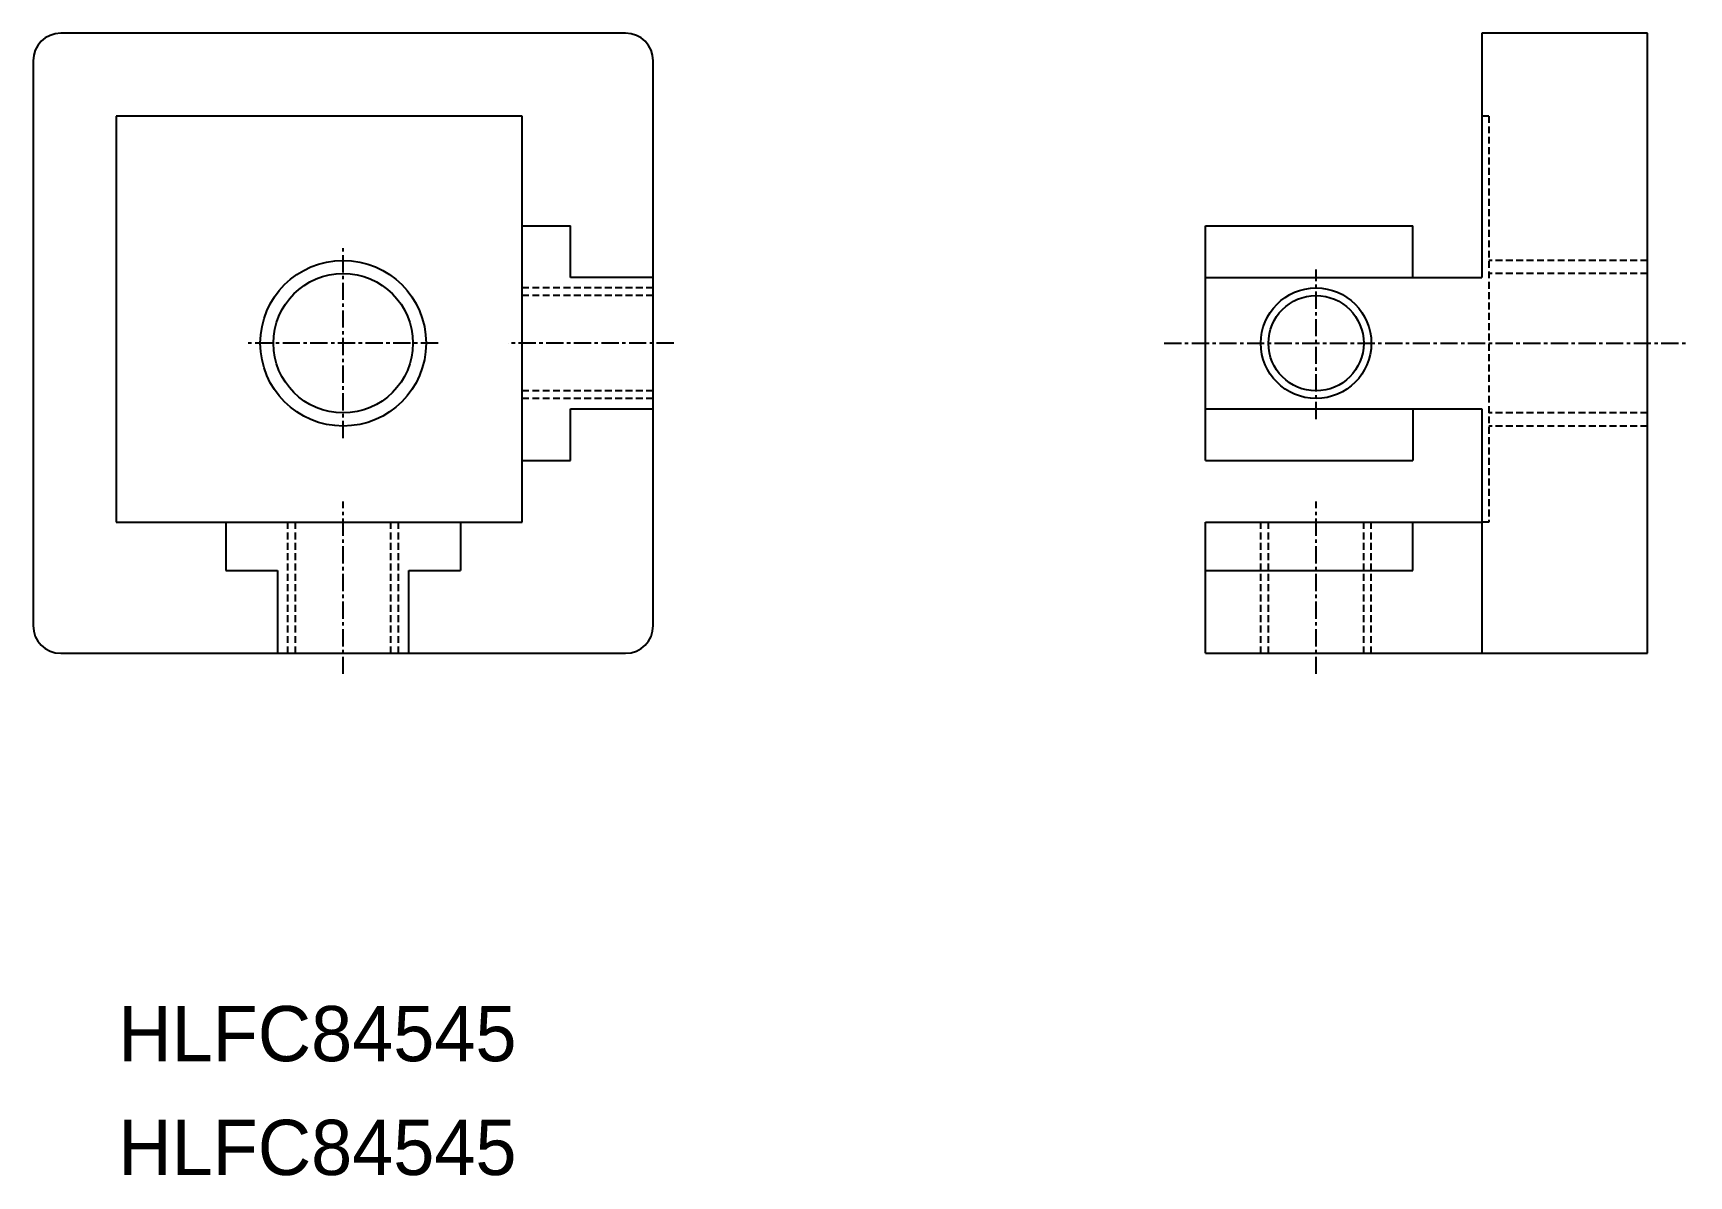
# Model space of a CAD drawing. Extents: x -6 to 114, y 0 to 83.
import ezdxf

# ---------------------------------------------------------------- set-up
doc = ezdxf.new("R2010")
doc.units = 0
doc.linetypes.add('CENTER', pattern=[2, 1.25, -0.25, 0.25, -0.25])
doc.linetypes.add('DASHED', pattern=[0.75, 0.5, -0.25])
doc.layers.get('0').update_dxf_attribs({"linetype": 'CONTINUOUS'})
doc.layers.add('CENTER', color=1, linetype='CENTER')

msp = doc.modelspace()

# ---------------------------------------------------------------- linework, layer by layer
at = {"color": 7, "linetype": 'CONTINUOUS'}
for p, q in [((36.74, 83.04), (-4.16, 83.04)), ((110.74, 83.04), (98.74, 83.04)), ((98.74, 83.04), (98.74, 65.34)), ((110.74, 38.14), (110.74, 83.04)), ((-6.16, 81.04), (-6.16, 40.14)), ((38.74, 40.14), (38.74, 81.04)), ((29.24, 77.04), (-0.16, 77.04)), ((-0.16, 77.04), (-0.16, 47.64)), ((29.24, 47.64), (29.24, 77.04)), ((29.24, 52.09), (29.24, 69.09)), ((29.24, 69.09), (32.74, 69.09)), ((32.74, 65.34), (32.74, 69.09)), ((78.74, 69.09), (93.74, 69.09)), ((78.74, 52.09), (78.74, 69.09)), ((93.74, 65.34), (93.74, 69.09)), ((38.74, 65.34), (32.74, 65.34)), ((38.74, 55.84), (38.74, 65.34)), ((78.74, 65.34), (98.74, 65.34)), ((32.74, 52.09), (32.74, 55.84)), ((32.74, 55.84), (38.74, 55.84)), ((78.74, 55.84), (98.74, 55.84)), ((93.74, 55.84), (93.74, 52.09)), ((98.74, 55.84), (98.74, 38.14)), ((29.24, 52.09), (32.74, 52.09)), ((78.74, 52.09), (93.74, 52.09)), ((-0.16, 47.64), (29.24, 47.64)), ((7.29, 47.64), (25.29, 47.64)), ((7.79, 47.64), (7.79, 44.14)), ((24.79, 47.64), (24.79, 44.14)), ((78.74, 47.64), (98.74, 47.64)), ((78.74, 38.14), (78.74, 47.64)), ((93.74, 44.14), (93.74, 47.64)), ((7.79, 44.14), (11.54, 44.14)), ((11.54, 44.14), (11.54, 38.14)), ((21.04, 44.14), (24.79, 44.14)), ((21.04, 38.14), (21.04, 44.14)), ((78.74, 44.14), (93.74, 44.14)), ((-4.16, 38.14), (36.74, 38.14)), ((78.74, 38.14), (110.74, 38.14))]:
    msp.add_line(p, q, dxfattribs=at)
at = {"color": 3, "linetype": 'DASHED'}
for p, q in [((99.24, 77.04), (98.74, 77.04)), ((99.24, 77.04), (99.24, 47.64)), ((110.74, 66.59), (99.24, 66.59)), ((110.74, 65.65), (99.24, 65.65)), ((38.74, 64.59), (29.24, 64.59)), ((38.74, 64.04), (29.24, 64.04)), ((38.74, 57.14), (29.24, 57.14)), ((38.74, 56.59), (29.24, 56.59)), ((110.74, 55.54), (99.24, 55.54)), ((110.74, 54.59), (99.24, 54.59)), ((12.29, 38.14), (12.29, 47.64)), ((12.84, 38.14), (12.84, 47.64)), ((19.74, 38.14), (19.74, 47.64)), ((20.29, 38.14), (20.29, 47.64)), ((82.74, 38.14), (82.74, 47.64)), ((83.29, 38.14), (83.29, 47.64)), ((90.19, 38.14), (90.19, 47.64)), ((90.74, 38.14), (90.74, 47.64)), ((99.24, 47.64), (98.74, 47.64))]:
    msp.add_line(p, q, dxfattribs=at)
at = {"color": 3, "linetype": 'CONTINUOUS'}
for centre, radius in [((16.29, 60.59), 6), ((86.74, 60.59), 4)]:
    msp.add_circle(centre, radius, dxfattribs=at)
at = {"color": 7, "linetype": 'CONTINUOUS'}
for centre, radius in [((16.29, 60.59), 5.05), ((86.74, 60.59), 3.45)]:
    msp.add_circle(centre, radius, dxfattribs=at)
for centre, start, end in [((-4.16, 81.04), 90, 180), ((36.74, 81.04), 0, 90), ((-4.16, 40.14), 180, 270), ((36.74, 40.14), 270, 0)]:
    msp.add_arc(centre, 2, start, end, dxfattribs=at)
at = {"layer": 'CENTER', "color": 1, "linetype": 'CENTER'}
for p, q in [((16.29, 53.72), (16.29, 67.47)), ((86.74, 55.09), (86.74, 65.94)), ((23.16, 60.59), (9.41, 60.59)), ((40.24, 60.59), (28.24, 60.59)), ((75.74, 60.59), (113.74, 60.59)), ((16.29, 36.64), (16.29, 49.14)), ((86.74, 36.64), (86.74, 49.14))]:
    msp.add_line(p, q, dxfattribs=at)

# ---------------------------------------------------------------- texts
at = {"color": 7, "linetype": 'CONTINUOUS'}
for p in [(0, 8.6), (0, 0.36)]:
    msp.add_text('HLFC84545', height=4, dxfattribs=at).set_placement(p)

doc.saveas('drawing.dxf')
